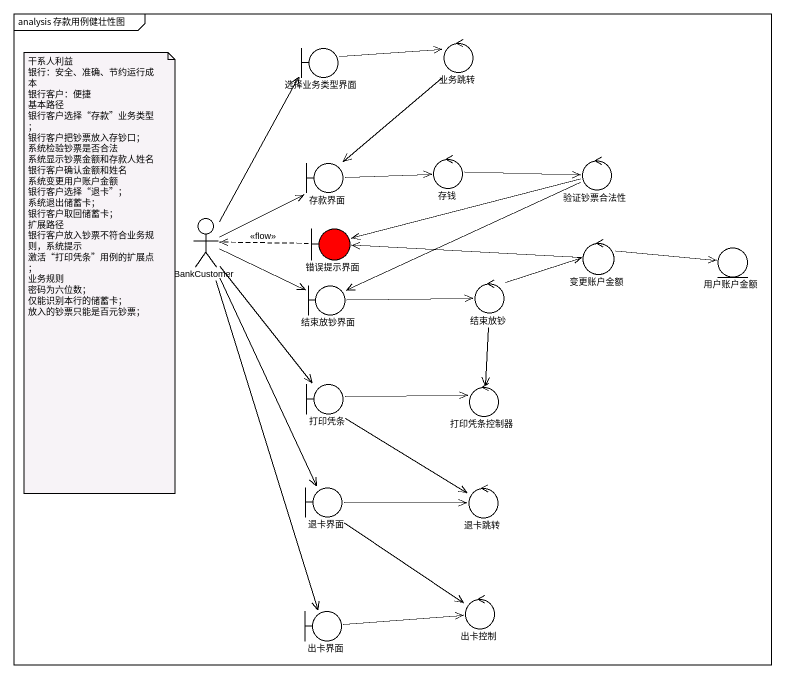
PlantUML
@startuml
mainframe analysis 存款用例健壮性图
control 业务跳转
boundary 选择业务类型界面
control 存钱
boundary 存款界面
control 验证钞票合法性
actor BankCustomer
boundary 错误提示界面 #FF0000
control 变更账户金额
entity 用户账户金额
boundary 结束放钞界面
control 结束放钞
boundary 打印凭条
control 打印凭条控制器
boundary 退卡界面
control 退卡跳转
boundary 出卡界面
control 出卡控制
业务跳转 --> 存款界面
选择业务类型界面 -right-> 业务跳转
存钱 -right-> 验证钞票合法性
存款界面 -right-> 存钱
验证钞票合法性 -left-> 错误提示界面
验证钞票合法性 -left-> 结束放钞界面
BankCustomer -up-> 选择业务类型界面
BankCustomer -right-> 存款界面
BankCustomer -right-> 结束放钞界面
BankCustomer --> 打印凭条
BankCustomer --> 退卡界面
BankCustomer --> 出卡界面
错误提示界面 .left.> BankCustomer : <<flow>>
变更账户金额 -left-> 错误提示界面
变更账户金额 -right-> 用户账户金额
结束放钞界面 -right-> 结束放钞
结束放钞 -right-> 变更账户金额
结束放钞 --> 打印凭条控制器
打印凭条 -right-> 打印凭条控制器
打印凭条 --> 退卡跳转
退卡界面 -right-> 退卡跳转
退卡界面 --> 出卡控制
出卡界面 -right-> 出卡控制
note as N1
  干系人利益
  银行：安全、准确、节约运行成本
  银行客户：便捷
  基本路径
  银行客户选择“存款”业务类型；
  银行客户把钞票放入存钞口；
  系统检验钞票是否合法
  系统显示钞票金额和存款人姓名
  银行客户确认金额和姓名
  系统变更用户账户金额
  银行客户选择“退卡”；
  系统退出储蓄卡；
  银行客户取回储蓄卡；
  扩展路径
  银行客户放入钞票不符合业务规则，系统提示
  激活“打印凭条”用例的扩展点；
  业务规则
  密码为六位数；
  仅能识别本行的储蓄卡；
  放入的钞票只能是百元钞票；
end note
@enduml
